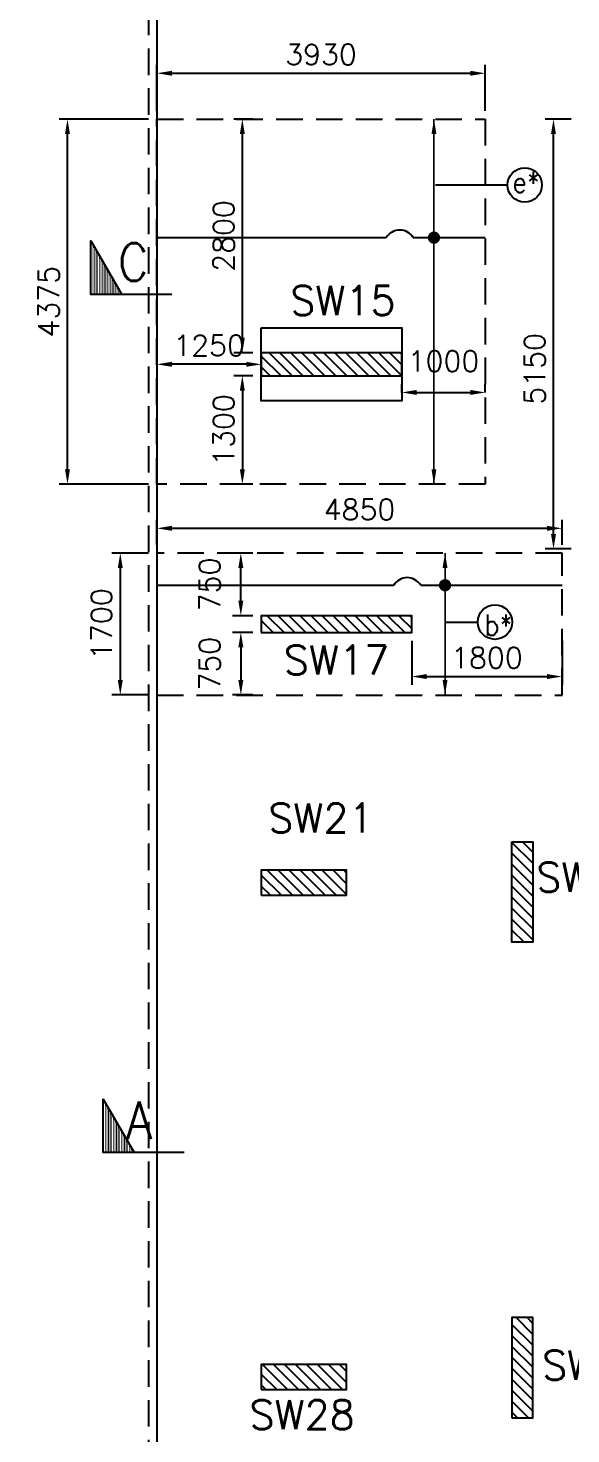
# Model space of a CAD drawing. Extents: x 493682 to 1244665, y -124941 to -2846.
# Drawn here: x 612666 to 619162, y -36147 to -19304 of the extents above; entities that cross this region are included whole.
import ezdxf
from ezdxf.lldxf.tags import DXFTag

# ---------------------------------------------------------------- set-up
doc = ezdxf.new("R2010")
doc.units = 0
doc.header["$MEASUREMENT"] = 0
doc.header["$PDMODE"] = 34
doc.header["$PDSIZE"] = 50
doc.linetypes.add('HIDDEN', pattern=[9.525, 6.35, -3.175])
for name, color, linetype in [('001 TOP VERTICAL STEEL', 183, 'Continuous'), ('001 X DIR.', 130, 'Continuous'), ('04 FOOTING', 2, 'Continuous'), ('04 NORMAL TEXT', 2, 'Continuous'), ('16 SECT-MKD', 1, 'Continuous'), ('16 SECT-NO', 1, 'Continuous'), ('18 COL. TEXT', 1, 'Continuous'), ('19 COLUMN', 1, 'Continuous'), ('21GRID CIRCLE', 5, 'Continuous'), ('22222', 63, 'Continuous'), ('25 hatch', 8, 'Continuous'), ('26 HT (PCC)', 8, 'Continuous'), ('RENF', 2, 'Continuous')]:
    doc.layers.add(name, color=color, linetype=linetype)
doc.styles.add('ROMAND', font='simplex.shx', dxfattribs={"width": 0.85})
doc.styles.add('ROMANS', font='simplex.shx')
tags = doc.linetypes.add('HIDDEN2', pattern=[0.1875, 0.125, -0.0625]).pattern_tags.tags
tags[6:7] = [DXFTag(74, 4), DXFTag(75, 0), DXFTag(340, '0'), DXFTag(46, 1.0), DXFTag(50, 0.0), DXFTag(44, 0.0), DXFTag(45, 0.0)]
tags[4:5] = [DXFTag(74, 4), DXFTag(75, 0), DXFTag(340, '0'), DXFTag(46, 1.0), DXFTag(50, 0.0), DXFTag(44, 0.0), DXFTag(45, 0.0)]
doc.dimstyles.new('SDU-II', dxfattribs={"dimscale": 100, "dimtxt": 2.5, "dimasz": 1.8, "dimexe": 1, "dimexo": 1, "dimgap": 1, "dimtad": 1, "dimdec": 0, "dimzin": 0, "dimdsep": 46, "dimtxsty": 'ROMANS', "dimcen": 0.09, "dimclrd": 5, "dimclre": 5, "dimclrt": 4, "dimadec": 0, "dimazin": 0, "dimtfac": 1, "dimtdec": 0, "dimtmove": 1, "dimatfit": 3, "dimfxl": 1, "dimtolj": 1, "dimtzin": 0, "dimlwd": 9, "dimlwe": 0, "dimarcsym": 1})
doc.dimstyles.get("Standard").update_dxf_attribs({"dimscale": 100, "dimtxt": 2.5, "dimasz": 1.8, "dimexe": 1, "dimexo": 1, "dimgap": 1, "dimtad": 1, "dimdec": 0, "dimzin": 0, "dimdsep": 46, "dimtxsty": 'ROMANS', "dimcen": 0, "dimclrd": 5, "dimclre": 5, "dimclrt": 4, "dimadec": 0, "dimazin": 0, "dimtfac": 1, "dimtdec": 4, "dimtofl": 0, "dimtmove": 2, "dimatfit": 3, "dimfxl": 1, "dimtolj": 1, "dimtzin": 0, "dimlwe": -1, "dimarcsym": 0})
pattern_1 = [(90, (694863.448, -65314.49), (-19.2, 4e-15), [0, -19.2])]
pattern_2 = [(90, (694715.769, -55032.55), (-19.2, 4e-15), [0, -19.2])]
pattern_3 = [(315, (-18932.915, -74416.34), (65.63609, 65.63609), [])]

# ---------------------------------------------------------------- blocks, each defined once
blk = doc.blocks.new('*D80')
at = {"color": 5, "linetype": 'Continuous', "transparency": 16777216}
for p, q in [((619167, -20394), (618854, -20394)), ((619167, -25544), (618854, -25544))]:
    blk.add_line(p, q, dxfattribs=at)
at = {"color": 5, "linetype": 'Continuous', "lineweight": -2, "transparency": 16777216}
blk.add_line((618954, -25364), (618954, -20574), dxfattribs=at)
at = {"color": 5, "transparency": 16777216}
for points in [[(618984, -20574), (618924, -20574), (618954, -20394)], [(618924, -25364), (618984, -25364), (618954, -25544)]]:
    blk.add_solid(points, dxfattribs=at)
at = {"layer": 'DEFPOINTS', "color": 0, "transparency": 16777216}
for p in [(618954, -20394), (619267, -20394), (619267, -25544)]:
    blk.add_point(p, dxfattribs=at)
at = {"color": 4, "transparency": 16777216, "insert": (618729, -23386), "char_height": 250, "attachment_point": 5, "rotation": 90, "style": 'ROMANS'}
blk.add_mtext('\\A1;5150', dxfattribs=at)
blk = doc.blocks.new('zw$DB44')
at = {"layer": '25 hatch', "linetype": 'Continuous', "ltscale": 5}
h = blk.add_hatch(dxfattribs=at)
h.set_pattern_fill('ANSI31', color=256, scale=29.235733, angle=270, style=0)
h.set_pattern_definition([(315, (-18882.915, -81616.34), (65.63609, 65.63609), [])])
h.paths.add_polyline_path([(-1520, -15405), (-1520, -15130), (-3200, -15130), (-3200, -15405)])
h = blk.add_hatch(dxfattribs=at)
h.set_pattern_fill('ANSI31', color=256, scale=29.235733, angle=270, style=0)
h.set_pattern_definition([(315, (-18882.915, -74416.34), (65.63609, 65.63609), [])])
h.paths.add_polyline_path([(-3200, -18480), (-1400, -18480), (-1400, -18280), (-3200, -18280)])
h = blk.add_hatch(dxfattribs=at)
h.set_pattern_fill('ANSI31', color=256, scale=29.235733, angle=270, style=0)
h.set_pattern_definition(pattern_3)
h.paths.add_polyline_path([(-200, -20990), (50, -20990), (50, -22190), (-200, -22190)])
h = blk.add_hatch(dxfattribs=at)
h.set_pattern_fill('ANSI31', color=256, scale=29.235733, angle=270, style=0)
h.set_pattern_definition([(315, (-18882.915, -74316.34), (65.63609, 65.63609), [])])
h.paths.add_polyline_path([(-3200, -21630), (-2180, -21630), (-2180, -21330), (-3200, -21330)])
h = blk.add_hatch(dxfattribs=at)
h.set_pattern_fill('ANSI31', color=256, scale=29.235733, angle=270, style=0)
h.set_pattern_definition(pattern_3)
h.paths.add_polyline_path([(-200, -27890), (50, -27890), (50, -26690), (-200, -26690)])
h = blk.add_hatch(dxfattribs=at)
h.set_pattern_fill('ANSI31', color=256, scale=29.235733, angle=270, style=0)
h.set_pattern_definition([(315, (-18882.915, -74516.34), (65.6361, 65.6361), [])])
h.paths.add_polyline_path([(-3200, -27550), (-2180, -27550), (-2180, -27250), (-3200, -27250)])
at = {"layer": '19 COLUMN'}
for points in [[(-3200, -14830), (-1520, -14830), (-1520, -15705), (-3200, -15705)], [(-1520, -15405), (-1520, -15130), (-3200, -15130), (-3200, -15405)], [(-3200, -18480), (-1400, -18480), (-1400, -18280), (-3200, -18280)], [(-200, -20990), (50, -20990), (50, -22190), (-200, -22190)], [(-3200, -21630), (-2180, -21630), (-2180, -21330), (-3200, -21330)], [(-200, -27890), (50, -27890), (50, -26690), (-200, -26690)], [(-3200, -27550), (-2180, -27550), (-2180, -27250), (-3200, -27250)]]:
    blk.add_lwpolyline(points, close=True, dxfattribs=at)
blk = doc.blocks.new('*D95')
at = {"color": 5, "linetype": 'Continuous', "transparency": 16777216}
for p, q in [((614107, -20394), (613037, -20394)), ((614107, -24769), (613037, -24769))]:
    blk.add_line(p, q, dxfattribs=at)
at = {"color": 5, "linetype": 'Continuous', "lineweight": -2, "transparency": 16777216}
blk.add_line((613137, -24589), (613137, -20574), dxfattribs=at)
at = {"color": 5, "transparency": 16777216}
for points in [[(613167, -20574), (613107, -20574), (613137, -20394)], [(613107, -24589), (613167, -24589), (613137, -24769)]]:
    blk.add_solid(points, dxfattribs=at)
at = {"layer": 'DEFPOINTS', "color": 0, "transparency": 16777216}
for p in [(613137, -20394), (614207, -20394), (614207, -24769)]:
    blk.add_point(p, dxfattribs=at)
at = {"color": 4, "transparency": 16777216, "insert": (612912, -22582), "char_height": 250, "attachment_point": 5, "rotation": 90, "style": 'ROMANS'}
blk.add_mtext('\\A1;4375', dxfattribs=at)
blk = doc.blocks.new('*D96')
at = {"color": 5, "linetype": 'Continuous', "transparency": 16777216}
for p, q in [((614207, -20294), (614207, -19745)), ((618137, -20294), (618137, -19745))]:
    blk.add_line(p, q, dxfattribs=at)
at = {"color": 5, "linetype": 'Continuous', "lineweight": -2, "transparency": 16777216}
blk.add_line((614387, -19845), (617957, -19845), dxfattribs=at)
at = {"color": 5, "transparency": 16777216}
for points in [[(614387, -19815), (614387, -19875), (614207, -19845)], [(617957, -19875), (617957, -19815), (618137, -19845)]]:
    blk.add_solid(points, dxfattribs=at)
at = {"layer": 'DEFPOINTS', "color": 0, "transparency": 16777216}
for p in [(618137, -19845), (614207, -20394), (618137, -20394)]:
    blk.add_point(p, dxfattribs=at)
at = {"color": 4, "transparency": 16777216, "insert": (616172, -19620), "char_height": 250, "attachment_point": 5, "style": 'ROMANS'}
blk.add_mtext('\\A1;3930', dxfattribs=at)
blk = doc.blocks.new('*D119')
at = {"color": 5, "transparency": 16777216}
for p, q in [((614107, -25594), (613669, -25594)), ((614107, -27294), (613669, -27294))]:
    blk.add_line(p, q, dxfattribs=at)
at = {"color": 5, "lineweight": -2, "transparency": 16777216}
blk.add_line((613769, -25774), (613769, -27114), dxfattribs=at)
at = {"color": 5, "transparency": 16777216}
for points in [[(613799, -25774), (613739, -25774), (613769, -25594)], [(613739, -27114), (613799, -27114), (613769, -27294)]]:
    blk.add_solid(points, dxfattribs=at)
at = {"layer": 'DEFPOINTS', "color": 0, "transparency": 16777216}
for p in [(614207, -25594), (613769, -27294), (614207, -27294)]:
    blk.add_point(p, dxfattribs=at)
at = {"color": 4, "transparency": 16777216, "insert": (613544, -26444), "char_height": 250, "attachment_point": 5, "rotation": 90, "style": 'ROMANS'}
blk.add_mtext('\\A1;1700', dxfattribs=at)
blk = doc.blocks.new('*D122')
at = {"color": 5, "transparency": 16777216}
for p, q in [((614207, -25494), (614207, -25197)), ((619057, -25494), (619057, -25197))]:
    blk.add_line(p, q, dxfattribs=at)
at = {"color": 5, "lineweight": -2, "transparency": 16777216}
blk.add_line((614387, -25297), (618877, -25297), dxfattribs=at)
at = {"color": 5, "transparency": 16777216}
for points in [[(614387, -25267), (614387, -25327), (614207, -25297)], [(618877, -25327), (618877, -25267), (619057, -25297)]]:
    blk.add_solid(points, dxfattribs=at)
at = {"layer": 'DEFPOINTS', "color": 0, "transparency": 16777216}
for p in [(619057, -25297), (614207, -25594), (619057, -25594)]:
    blk.add_point(p, dxfattribs=at)
at = {"color": 4, "transparency": 16777216, "insert": (616632, -25072), "char_height": 250, "attachment_point": 5, "style": 'ROMANS'}
blk.add_mtext('\\A1;4850', dxfattribs=at)
blk = doc.blocks.new('*D162')
at = {"layer": '22222', "color": 5, "transparency": 16777216}
for p, q in [((614107, -6314), (612385, -6314)), ((614107, -56084), (612385, -56084))]:
    blk.add_line(p, q, dxfattribs=at)
at = {"layer": '22222', "color": 5, "lineweight": -2, "transparency": 16777216}
blk.add_line((612485, -6494), (612485, -55904), dxfattribs=at)
at = {"layer": '22222', "color": 5, "transparency": 16777216}
for points in [[(612515, -6494), (612455, -6494), (612485, -6314)], [(612455, -55904), (612515, -55904), (612485, -56084)]]:
    blk.add_solid(points, dxfattribs=at)
at = {"layer": 'DEFPOINTS', "color": 0, "transparency": 16777216}
for p in [(614207, -6314), (612485, -56084), (614207, -56084)]:
    blk.add_point(p, dxfattribs=at)
at = {"layer": '22222', "color": 4, "transparency": 16777216, "insert": (612260, -31199), "char_height": 250, "attachment_point": 5, "rotation": 90, "style": 'ROMANS'}
blk.add_mtext('\\A1;49770', dxfattribs=at)
blk = doc.blocks.new('*D205')
at = {"color": 5, "transparency": 16777216}
for p, q in [((615357, -23469), (615130, -23469)), ((615357, -24769), (615130, -24769))]:
    blk.add_line(p, q, dxfattribs=at)
at = {"color": 5, "lineweight": -2, "transparency": 16777216}
blk.add_line((615230, -23649), (615230, -24589), dxfattribs=at)
at = {"color": 5, "transparency": 16777216}
for points in [[(615260, -23649), (615200, -23649), (615230, -23469)], [(615200, -24589), (615260, -24589), (615230, -24769)]]:
    blk.add_solid(points, dxfattribs=at)
at = {"layer": 'DEFPOINTS', "color": 0, "transparency": 16777216}
for p in [(615457, -23469), (615230, -24769), (615457, -24769)]:
    blk.add_point(p, dxfattribs=at)
at = {"color": 4, "transparency": 16777216, "insert": (615006, -24119), "char_height": 250, "attachment_point": 5, "rotation": 90, "style": 'ROMANS'}
blk.add_mtext('\\A1;1300', dxfattribs=at)
blk = doc.blocks.new('*D206')
at = {"color": 5, "transparency": 16777216}
for p, q in [((615357, -20394), (615130, -20394)), ((615357, -23194), (615130, -23194))]:
    blk.add_line(p, q, dxfattribs=at)
at = {"color": 5, "lineweight": -2, "transparency": 16777216}
blk.add_line((615230, -23014), (615230, -20574), dxfattribs=at)
at = {"color": 5, "transparency": 16777216}
for points in [[(615260, -20574), (615200, -20574), (615230, -20394)], [(615200, -23014), (615260, -23014), (615230, -23194)]]:
    blk.add_solid(points, dxfattribs=at)
at = {"layer": 'DEFPOINTS', "color": 0, "transparency": 16777216}
for p in [(615230, -20394), (615457, -20394), (615457, -23194)]:
    blk.add_point(p, dxfattribs=at)
at = {"color": 4, "transparency": 16777216, "insert": (615006, -21794), "char_height": 250, "attachment_point": 5, "rotation": 90, "style": 'ROMANS'}
blk.add_mtext('\\A1;2800', dxfattribs=at)
blk = doc.blocks.new('*D207')
at = {"color": 5, "transparency": 16777216}
for p, q in [((615357, -26544), (615112, -26544)), ((615357, -27294), (615112, -27294))]:
    blk.add_line(p, q, dxfattribs=at)
at = {"color": 5, "lineweight": -2, "transparency": 16777216}
blk.add_line((615212, -26724), (615212, -27114), dxfattribs=at)
at = {"color": 5, "transparency": 16777216}
for points in [[(615242, -26724), (615182, -26724), (615212, -26544)], [(615182, -27114), (615242, -27114), (615212, -27294)]]:
    blk.add_solid(points, dxfattribs=at)
at = {"layer": 'DEFPOINTS', "color": 0, "transparency": 16777216}
for p in [(615457, -26544), (615212, -27294), (615457, -27294)]:
    blk.add_point(p, dxfattribs=at)
at = {"color": 4, "transparency": 16777216, "insert": (614838, -26919), "char_height": 250, "attachment_point": 5, "rotation": 90, "style": 'ROMANS'}
blk.add_mtext('\\A1;750', dxfattribs=at)
blk = doc.blocks.new('*D219')
at = {"color": 5, "transparency": 16777216}
for p, q in [((617137, -23669), (617137, -23569)), ((618137, -23669), (618137, -23569))]:
    blk.add_line(p, q, dxfattribs=at)
at = {"color": 5, "lineweight": -2, "transparency": 16777216}
blk.add_line((617317, -23669), (617957, -23669), dxfattribs=at)
at = {"color": 5, "transparency": 16777216}
for points in [[(617317, -23639), (617317, -23699), (617137, -23669)], [(617957, -23699), (617957, -23639), (618137, -23669)]]:
    blk.add_solid(points, dxfattribs=at)
at = {"layer": 'DEFPOINTS', "color": 0, "transparency": 16777216}
for p in [(618137, -23669), (617137, -23769), (618137, -23769)]:
    blk.add_point(p, dxfattribs=at)
at = {"color": 4, "transparency": 16777216, "insert": (617637, -23294), "char_height": 250, "attachment_point": 5, "style": 'ROMANS'}
blk.add_mtext('\\A1;1000', dxfattribs=at)
blk = doc.blocks.new('*D222')
at = {"color": 5, "transparency": 16777216}
for p, q in [((615357, -25594), (615112, -25594)), ((615357, -26344), (615112, -26344))]:
    blk.add_line(p, q, dxfattribs=at)
at = {"color": 5, "lineweight": -2, "transparency": 16777216}
blk.add_line((615212, -26164), (615212, -25774), dxfattribs=at)
at = {"color": 5, "transparency": 16777216}
for points in [[(615242, -25774), (615182, -25774), (615212, -25594)], [(615182, -26164), (615242, -26164), (615212, -26344)]]:
    blk.add_solid(points, dxfattribs=at)
at = {"layer": 'DEFPOINTS', "color": 0, "transparency": 16777216}
for p in [(615212, -25594), (615457, -25594), (615457, -26344)]:
    blk.add_point(p, dxfattribs=at)
at = {"color": 4, "transparency": 16777216, "insert": (614838, -25969), "char_height": 250, "attachment_point": 5, "rotation": 90, "style": 'ROMANS'}
blk.add_mtext('\\A1;750', dxfattribs=at)
blk = doc.blocks.new('*D259')
at = {"color": 5, "transparency": 16777216}
for p, q in [((617257, -26644), (617257, -27173)), ((619057, -26644), (619057, -27173))]:
    blk.add_line(p, q, dxfattribs=at)
at = {"color": 5, "lineweight": -2, "transparency": 16777216}
blk.add_line((617437, -27073), (618877, -27073), dxfattribs=at)
at = {"color": 5, "transparency": 16777216}
for points in [[(617437, -27043), (617437, -27103), (617257, -27073)], [(618877, -27103), (618877, -27043), (619057, -27073)]]:
    blk.add_solid(points, dxfattribs=at)
at = {"layer": 'DEFPOINTS', "color": 0, "transparency": 16777216}
for p in [(617257, -26544), (619057, -26544), (619057, -27073)]:
    blk.add_point(p, dxfattribs=at)
at = {"color": 4, "transparency": 16777216, "insert": (618157, -26848), "char_height": 250, "attachment_point": 5, "style": 'ROMANS'}
blk.add_mtext('\\A1;1800', dxfattribs=at)
blk = doc.blocks.new('*D261')
at = {"color": 5, "transparency": 16777216}
for p, q in [((614207, -23232), (614207, -23232)), ((615457, -23232), (615457, -23232))]:
    blk.add_line(p, q, dxfattribs=at)
at = {"color": 5, "lineweight": -2, "transparency": 16777216}
blk.add_line((615277, -23332), (614387, -23332), dxfattribs=at)
at = {"color": 5, "transparency": 16777216}
for points in [[(614387, -23302), (614387, -23362), (614207, -23332)], [(615277, -23362), (615277, -23302), (615457, -23332)]]:
    blk.add_solid(points, dxfattribs=at)
at = {"layer": 'DEFPOINTS', "color": 0, "transparency": 16777216}
for p in [(614207, -23332), (614207, -23332), (615457, -23332)]:
    blk.add_point(p, dxfattribs=at)
at = {"color": 4, "transparency": 16777216, "insert": (614832, -23107), "char_height": 250, "attachment_point": 5, "style": 'ROMANS'}
blk.add_mtext('\\A1;1250', dxfattribs=at)

msp = doc.modelspace()

# ---------------------------------------------------------------- hatches: boundary and pattern name
at = {"layer": '16 SECT-MKD'}
h = msp.add_hatch(dxfattribs=at)
h.set_pattern_fill('SQDOTS', color=1, scale=19.2, angle=90, style=0)
h.set_pattern_definition(pattern_2)
h.paths.add_polyline_path([(613417, -22494.4), (613786.8, -22494.4), (613417, -21853.9)])
h = msp.add_hatch(dxfattribs=at)
h.set_pattern_fill('SQDOTS', color=1, scale=19.2, angle=90, style=0)
h.set_pattern_definition(pattern_2)
h.paths.add_polyline_path([(613417, -22494.4), (613786.8, -22494.4), (613417, -21853.9)])
h = msp.add_hatch(dxfattribs=at)
h.set_pattern_fill('SQDOTS', color=1, scale=19.2, angle=90, style=0)
h.set_pattern_definition(pattern_1)
h.paths.add_polyline_path([(613564.7, -32776.4), (613934.5, -32776.4), (613564.7, -32135.8)])
h = msp.add_hatch(dxfattribs=at)
h.set_pattern_fill('SQDOTS', color=1, scale=19.2, angle=90, style=0)
h.set_pattern_definition(pattern_1)
h.paths.add_polyline_path([(613564.7, -32776.4), (613934.5, -32776.4), (613564.7, -32135.8)])

# ---------------------------------------------------------------- linework, layer by layer
at = {"color": 5}
msp.add_line((617541.4, -21183.5), (618403.3, -21183.5), dxfattribs=at)
at = {"layer": '001 TOP VERTICAL STEEL', "color": 183, "linetype": 'HIDDEN', "ltscale": 50}
for points in [[(614207.1, -20394), (618137, -20394), (618137, -24769), (614207.1, -24769)], [(614207.1, -27294.3), (619057, -27294.3), (619057, -25594.3), (614207.1, -25594.3)]]:
    msp.add_lwpolyline(points, close=True, dxfattribs=at)
at = {"layer": '001 X DIR.', "color": 130, "linetype": 'Continuous', "ltscale": 2000}
for p, q in [((614207.1, -21814.3), (616952.3, -21814.3)), ((617276.1, -21814.3), (618137, -21814.3)), ((614207.1, -25979.1), (617041.3, -25979.1)), ((617365.1, -25979.1), (619057, -25979.1))]:
    msp.add_line(p, q, dxfattribs=at)
for centre in [(617114.2, -21912.4), (617203.2, -26077.3)]:
    msp.add_arc(centre, 189.3, 31.21705, 148.78295, dxfattribs=at)
at = {"layer": '04 FOOTING', "linetype": 'Continuous', "ltscale": 1500}
msp.add_lwpolyline([(614207.1, -56084.2), (614383.1, -56183.8), (614640, -56320.9), (615240.8, -56605.6), (615767.8, -56825.5), (616453.3, -57084.3), (617220.2, -57274.4), (618070.6, -57426.5), (618665.2, -57505.6), (619193.6, -57559.5), (619607.5, -57594), (623762.1, -57594), (623761.7, -53644), (627971.9, -53644), (627971.9, -57594), (637527.3, -57594), (637527.3, -6314), (628926.9, -6314), (628926.9, -11364), (622807.1, -11364), (622807.1, -6314), (614207.1, -6314)], close=True, dxfattribs=at)
at = {"layer": '16 SECT-MKD', "color": 1, "elevation": 280511.7}
for points in [[(614176.2, -22494.4), (613417, -22494.4), (613417, -21853.9), (613786.8, -22494.4)], [(614323.9, -32776.4), (613564.7, -32776.4), (613564.7, -32135.8), (613934.5, -32776.4)]]:
    msp.add_lwpolyline(points, dxfattribs=at)
at = {"layer": '16 SECT-MKD', "color": 1}
for points in [[(614386.9, -22494.4), (613417, -22494.4), (613417, -21853.9), (613786.8, -22494.4)], [(614534.6, -32776.4), (613564.7, -32776.4), (613564.7, -32135.8), (613934.5, -32776.4)]]:
    msp.add_lwpolyline(points, dxfattribs=at)
at = {"layer": '21GRID CIRCLE', "color": 5}
msp.add_line((617655.9, -26420.8), (618047.2, -26420.8), dxfattribs=at)
for centre in [(618609.7, -21183.5), (618253.6, -26420.8)]:
    msp.add_circle(centre, 206.4, dxfattribs=at)
at = {"layer": '26 HT (PCC)', "linetype": 'HIDDEN', "ltscale": 50}
msp.add_lwpolyline([(614107.1, -56142.6), (614335, -56271.4), (614595.1, -56410.2), (615200.1, -56696.9), (615730.9, -56918.4), (616423.5, -57180), (617199.4, -57372.3), (618055.2, -57525.3), (618653.5, -57604.9), (619184.4, -57659.1), (619603.3, -57694), (623862.1, -57694), (623861.7, -53744), (627871.9, -53744), (627871.9, -57694), (637627.3, -57694), (637627.3, -6214), (628826.9, -6214), (628826.9, -11264), (622907.1, -11264), (622907.1, -6214), (614107.1, -6214)], close=True, dxfattribs=at)
at = {"layer": 'RENF', "linetype": 'HIDDEN2', "ltscale": 10, "const_width": 73.3}
msp.add_lwpolyline([(617539.3, -21781.2, 1), (617507.6, -21847.3, 1)], format="xyb", close=True, dxfattribs=at)
at = {"layer": 'RENF', "linetype": 'HIDDEN2', "lineweight": 50, "ltscale": 10, "const_width": 73.3}
msp.add_lwpolyline([(617671.8, -25946.1, 1), (617640.1, -26012.2, 1)], format="xyb", close=True, dxfattribs=at)

# ---------------------------------------------------------------- block references
at = {"color": 1, "linetype": 'Continuous', "lineweight": 158}
msp.add_blockref('zw$DB44', (618657, -8064), dxfattribs=at)

# ---------------------------------------------------------------- texts
at = {"layer": '04 NORMAL TEXT', "color": 4, "style": 'ROMANS', "width": 0.9}
for s, p in [('e*', (618461.4, -21275.4)), ('b*', (618124.3, -26580))]:
    msp.add_text(s, height=250, dxfattribs=at).set_placement(p)
at = {"layer": '16 SECT-NO', "color": 1, "style": 'ROMAND', "width": 0.9}
for s, p in [('C', (613741.6, -22332.2, 46178892832)), ('A', (613838.1, -32614.1, 46178892832))]:
    msp.add_text(s, height=450, dxfattribs=at).set_placement(p)
at = {"layer": '18 COL. TEXT', "style": 'ROMANS'}
for s, p in [('SW15', (615804.1, -22742.2)), ('SW17', (615726.6, -27049.6)), ('SW21', (615540.7, -28942.8)), ('SW22', (618747.8, -29651.3)), ('SW29', (618817.7, -35497.9)), ('SW28', (615315.2, -36091.5))]:
    msp.add_text(s, height=350, dxfattribs=at).set_placement(p)

# ---------------------------------------------------------------- dimensions: what is measured, and where the dimension line sits
at = {"color": 3, "linetype": 'Continuous'}
for p1, p2, distance, picture, middle in [((614207.1, -20394), (618137, -20394), 548.6, '*D96', (616172, -19620.4)), ((614207.1, -24769), (614207.1, -20394), 1070, '*D95', (612912.1, -22581.5))]:
    dim = msp.add_aligned_dim(p1=p1, p2=p2, distance=distance, dimstyle='Standard', override={"dimtdec": 0}, dxfattribs=at)
    dim.commit()
    dim.dimension.update_dxf_attribs({"geometry": picture, "text_midpoint": middle})
at = {"color": 63}
for base, p1, p2, picture, middle in [((615230.5, -20394), (615457, -23194), (615457, -20394), '*D206', (615005.5, -21794)), ((615230.5, -24769), (615457, -23469), (615457, -24769), '*D205', (615005.5, -24119)), ((615212.5, -25594.3), (615457, -26344), (615457, -25594.3), '*D222', (614837.5, -25969.2)), ((615212.5, -27294.3), (615457, -26544), (615457, -27294.3), '*D207', (614837.5, -26919.2))]:
    dim = msp.add_linear_dim(base=base, p1=p1, p2=p2, angle=90, dimstyle='Standard', override={"dimtdec": 0}, dxfattribs=at)
    dim.commit()
    dim.dimension.update_dxf_attribs({"geometry": picture, "text_midpoint": middle})
at = {"color": 3, "linetype": 'Continuous'}
dim = msp.add_linear_dim(base=(618953.9, -20394), p1=(619266.9, -25544), p2=(619266.9, -20394), angle=90, dimstyle='Standard', override={"dimtdec": 0}, dxfattribs=at)
dim.commit()
dim.dimension.update_dxf_attribs({"geometry": '*D80', "text_midpoint": (618728.9, -23385.7), "dimtype": 161})
at = {"color": 63}
for base, p1, p2, picture, middle in [((614207.1, -23331.5), (615457, -23331.5), (614207.1, -23331.5), '*D261', (614832, -23106.5)), ((618137, -23669.2), (617137, -23769), (618137, -23769), '*D219', (617637, -23294.2)), ((619057, -27073.1), (617257, -26544), (619057, -26544), '*D259', (618157, -26848.1))]:
    dim = msp.add_linear_dim(base=base, p1=p1, p2=p2, dimstyle='Standard', override={"dimtdec": 0}, dxfattribs=at)
    dim.commit()
    dim.dimension.update_dxf_attribs({"geometry": picture, "text_midpoint": middle})
for p2, distance, picture, middle in [((619057, -25594.3), 297.1, '*D122', (616632, -25072.3)), ((614207.1, -27294.3), -437.8, '*D119', (613544.3, -26444.3))]:
    dim = msp.add_aligned_dim(p1=(614207.1, -25594.3), p2=p2, distance=distance, dimstyle='Standard', override={"dimtdec": 0}, dxfattribs=at)
    dim.commit()
    dim.dimension.update_dxf_attribs({"geometry": picture, "text_midpoint": middle})
at = {"layer": '22222', "color": 63}
dim = msp.add_linear_dim(base=(612485, -56084.2), p1=(614207.1, -6314), p2=(614207.1, -56084.2), angle=90, dimstyle='Standard', override={"dimtdec": 0}, dxfattribs=at)
dim.commit()
dim.dimension.update_dxf_attribs({"geometry": '*D162', "text_midpoint": (612260, -31199.1)})

# ---------------------------------------------------------------- leaders
at = {"color": 7}
for points, override in [([(617523.4, -20394), (617523.4, -24769)], {"dimgap": 1, "dimtad": 0}), ([(617523.4, -24769), (617523.4, -20394)], {"dimtad": 0}), ([(617655.9, -25594.3), (617655.9, -27294.3)], {"dimtad": 0}), ([(617655.9, -27294.3), (617655.9, -25594.3)], {"dimtad": 0})]:
    msp.add_leader(points, dimstyle='SDU-II', override=override, dxfattribs=at)

doc.saveas('drawing.dxf')
